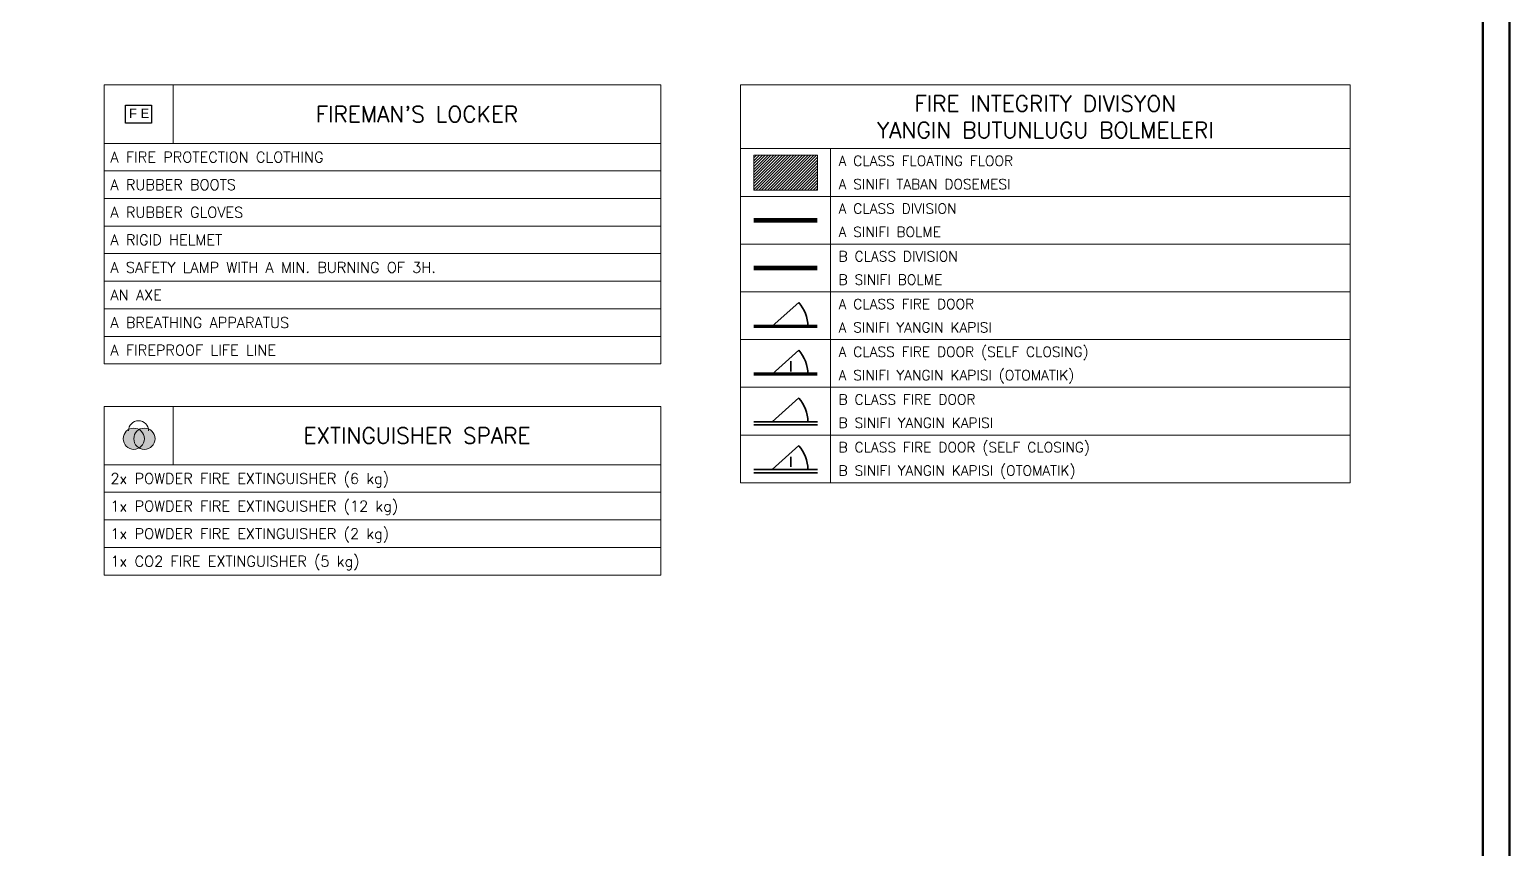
# Model space of a CAD drawing. Header units: millimetres. Extents: x -8500 to 134500, y -68500 to 34500.
# Drawn here: x 106595 to 134500, y -34154 to -18716 of the extents above; entities that cross this region are included whole.
import ezdxf
from ezdxf.enums import TextEntityAlignment as Align

# ---------------------------------------------------------------- set-up
doc = ezdxf.new("R2010")
doc.units = ezdxf.units.MM
for name, color, linetype, lineweight in [('BORDER', 1, 'Continuous', 50), ('FIRE-A', 1, 'Continuous', 70), ('FIRE-A-FLOOR', 1, 'Continuous', 13), ('FIRE-B', 2, 'Continuous', 70), ('FIRE-DOOR-A', 1, 'Continuous', 35), ('FIRE-DOOR-B', 2, 'Continuous', 35), ('LEGEND', 7, 'Continuous', 18), ('SYM-FF', 1, 'Continuous', 18)]:
    doc.layers.add(name, color=color, linetype=linetype, lineweight=lineweight)
for name, color, linetype in [('dotted', 140, 'Continuous'), ('HATCH', 1, 'Continuous'), ('VENT', 210, 'Continuous')]:
    doc.layers.add(name, color=color, linetype=linetype)
doc.styles.add('ARIAL', font='arial.ttf')
doc.styles.add('ROMANS', font='romans.shx')

# ---------------------------------------------------------------- blocks, each defined once
blk = doc.blocks.new('fs')
at = {"layer": 'dotted', "color": 6}
for p, q in [((1941.965, -4109.374), (1943.141, -4109.374)), ((1941.965, -4110.175), (1941.965, -4109.374)), ((1943.141, -4109.374), (1943.141, -4110.175)), ((1943.141, -4110.175), (1941.965, -4110.175))]:
    blk.add_line(p, q, dxfattribs=at)
at = {"layer": 'HATCH', "style": 'ARIAL'}
blk.add_text('F E', height=0.4243, dxfattribs=at).set_placement((1942.115, -4109.948))
blk = doc.blocks.new("FPR-SAF. LOCKER WITH FIREMAN'S OUTFIT")
at = {"layer": 'VENT', "color": 2, "xscale": 0.45989954711139, "yscale": 0.45989954711139}
blk.add_blockref('fs', (-893.379, 1890.083), dxfattribs=at)
blk = doc.blocks.new('EXT_SPARE')
at = {"true_color": 0xe1232d}
h = blk.add_hatch(color=7, dxfattribs=at)
h.dxf.hatch_style = 1
h.paths.add_polyline_path([(110, -60), (108, -34), (103, -8), (95, 17), (83, 40), (69, 62), (51, 81), (32, 99), (10, 113), (-13, 125), (-38, 133), (-64, 138), (-90, 140), (-116, 138), (-142, 133), (-167, 125), (-190, 113), (-212, 99), (-231, 81), (-249, 62), (-263, 40), (-275, 17), (-283, -8), (-288, -34), (-290, -60), (-288, -86), (-283, -112), (-275, -137), (-263, -160), (-249, -182), (-231, -201), (-212, -219), (-190, -233), (-167, -245), (-142, -253), (-116, -258), (-90, -260), (-64, -258), (-38, -253), (-13, -245), (10, -233), (32, -219), (51, -201), (69, -182), (83, -160), (95, -137), (103, -112), (108, -86)])
at = {"true_color": 0x1e1e1e}
h = blk.add_hatch(color=7, dxfattribs=at)
h.dxf.hatch_style = 1
h.paths.add_polyline_path([(310, -60), (308, -34), (303, -8), (295, 17), (283, 40), (269, 62), (251, 81), (232, 99), (210, 113), (187, 125), (162, 133), (136, 138), (110, 140), (84, 138), (58, 133), (33, 125), (10, 113), (-12, 99), (-31, 81), (-49, 62), (-63, 40), (-75, 17), (-83, -8), (-88, -34), (-90, -60), (-88, -86), (-83, -112), (-75, -137), (-63, -160), (-49, -182), (-31, -201), (-12, -219), (10, -233), (33, -245), (58, -253), (84, -258), (110, -260), (136, -258), (162, -253), (187, -245), (210, -233), (232, -219), (251, -201), (269, -182), (283, -160), (295, -137), (303, -112), (308, -86)])
for centre in [(-90, -60), (110, -60)]:
    blk.add_circle(centre, 200)
blk.add_arc((0, 90), 190, 0, 180)

msp = doc.modelspace()

# ---------------------------------------------------------------- hatches: boundary and pattern name
at = {"layer": 'FIRE-A-FLOOR'}
h = msp.add_hatch(dxfattribs=at)
h.set_pattern_fill('ANSI31', scale=12)
h.paths.add_polyline_path([(120250, -21740), (121450, -21740), (121450, -21080), (120250, -21080)])

# ---------------------------------------------------------------- linework, layer by layer
at = {"layer": 'BORDER'}
for points in [[(-8500, -68500), (134500, -68500), (134500, 34500), (-8500, 34500)], [(-8000, -68000), (134000, -68000), (134000, 34000), (-8000, 34000)]]:
    msp.add_lwpolyline(points, close=True, dxfattribs=at)
at = {"layer": 'FIRE-A', "const_width": 90}
msp.add_lwpolyline([(120250, -22310), (121450, -22310)], dxfattribs=at)
at = {"layer": 'FIRE-B', "const_width": 90}
msp.add_lwpolyline([(120250, -23210), (121450, -23210)], dxfattribs=at)
at = {"layer": 'FIRE-DOOR-A'}
for p, q in [((120600, -24310), (121100, -23860)), ((120600, -25210), (121100, -24760)), ((120950, -24970), (120950, -25160))]:
    msp.add_line(p, q, dxfattribs=at)
at = {"layer": 'FIRE-DOOR-A', "const_width": 60}
for points in [[(120250, -24310), (121450, -24310)], [(120250, -25210), (121450, -25210)]]:
    msp.add_lwpolyline(points, dxfattribs=at)
at = {"layer": 'FIRE-DOOR-A'}
for centre in [(120600, -24310), (120600, -25210)]:
    msp.add_arc(centre, 670, 0, 42, dxfattribs=at)
at = {"layer": 'FIRE-DOOR-B'}
for p, q in [((120600, -26110), (121100, -25660)), ((120250, -26170), (121450, -26170)), ((120600, -27010), (121100, -26560)), ((120950, -26770), (120950, -26960)), ((120250, -27070), (121450, -27070))]:
    msp.add_line(p, q, dxfattribs=at)
for points in [[(120250, -26110), (121450, -26110)], [(120250, -27010), (121450, -27010)]]:
    msp.add_lwpolyline(points, dxfattribs=at)
for centre in [(120600, -26110), (120600, -27010)]:
    msp.add_arc(centre, 670, 0, 42, dxfattribs=at)
at = {"layer": 'LEGEND'}
for p, q in [((109300, -19760), (109300, -20860)), ((108000, -20860), (118500, -20860)), ((120000, -20960), (131500, -20960)), ((121700, -20960), (121700, -27260)), ((108000, -21380), (118500, -21380)), ((108000, -21900), (118500, -21900)), ((120000, -21860), (131500, -21860)), ((108000, -22420), (118500, -22420)), ((120000, -22760), (131500, -22760)), ((108000, -22940), (118500, -22940)), ((108000, -23460), (118500, -23460)), ((120000, -23660), (131500, -23660)), ((108000, -23980), (118500, -23980)), ((108000, -24500), (118500, -24500)), ((120000, -24560), (131500, -24560)), ((108000, -25020), (118500, -25020)), ((120000, -25460), (131500, -25460)), ((109300, -25820), (109300, -26920)), ((120000, -26360), (131500, -26360)), ((108000, -26920), (118500, -26920)), ((120000, -27260), (131500, -27260)), ((108000, -27440), (118500, -27440)), ((108000, -27960), (118500, -27960)), ((108000, -28480), (118500, -28480)), ((108000, -29000), (118500, -29000))]:
    msp.add_line(p, q, dxfattribs=at)
for points in [[(108000, -25020), (118500, -25020), (118500, -19760), (108000, -19760)], [(120000, -27260), (131500, -27260), (131500, -19760), (120000, -19760)], [(120250, -21740), (121450, -21740), (121450, -21080), (120250, -21080)], [(108000, -29000), (118500, -29000), (118500, -25820), (108000, -25820)]]:
    msp.add_lwpolyline(points, close=True, dxfattribs=at)

# ---------------------------------------------------------------- block references
at = {"layer": 'SYM-FF', "xscale": 906.54, "yscale": 906.54}
msp.add_blockref("FPR-SAF. LOCKER WITH FIREMAN'S OUTFIT", (108650, -20310), dxfattribs=at)
at = {"layer": 'SYM-FF'}
msp.add_blockref('EXT_SPARE', (108650, -26370), dxfattribs=at)

# ---------------------------------------------------------------- texts
at = {"layer": 'LEGEND', "style": 'ROMANS'}
for s, p in [('FIRE INTEGRITY DIVISYON', (125750, -20110)), ("FIREMAN'S LOCKER", (113900, -20310)), ('YANGIN BUTUNLUGU BOLMELERI', (125750, -20610)), ('EXTINGUISHER SPARE', (113900, -26370))]:
    msp.add_text(s, height=300, dxfattribs=at).set_placement(p, align=Align.MIDDLE_CENTER)
for s, height, p in [('A FIRE PROTECTION CLOTHING', 200, (108120, -21120)), ('A CLASS FLOATING FLOOR', 190, (121850, -21190)), ('A RUBBER BOOTS', 200, (108120, -21640)), ('A SINIFI TABAN DOSEMESI', 190, (121850, -21630)), ('A CLASS DIVISION', 190, (121850, -22090)), ('A RUBBER GLOVES', 200, (108120, -22160)), ('A RIGID HELMET', 200, (108120, -22680)), ('A SINIFI BOLME', 190, (121850, -22530)), ('A SAFETY LAMP WITH A MIN. BURNING OF 3H.', 200, (108120, -23200)), ('B CLASS DIVISION', 190, (121850, -22990)), ('B SINIFI BOLME', 190, (121850, -23430)), ('AN AXE', 200, (108120, -23720)), ('A CLASS FIRE DOOR', 190, (121850, -23890)), ('A BREATHING APPARATUS', 200, (108120, -24240)), ('A SINIFI YANGIN KAPISI', 190, (121850, -24330)), ('A FIREPROOF LIFE LINE', 200, (108120, -24760)), ('A CLASS FIRE DOOR (SELF CLOSING)', 190, (121850, -24790)), ('A SINIFI YANGIN KAPISI (OTOMATIK)', 190, (121850, -25230)), ('B CLASS FIRE DOOR', 190, (121850, -25690)), ('B SINIFI YANGIN KAPISI', 190, (121850, -26130)), ('B CLASS FIRE DOOR (SELF CLOSING)', 190, (121850, -26590)), ('2x POWDER FIRE EXTINGUISHER (6 kg)', 200, (108120, -27180)), ('B SINIFI YANGIN KAPISI (OTOMATIK)', 190, (121850, -27030)), ('1x POWDER FIRE EXTINGUISHER (12 kg)', 200, (108120, -27700)), ('1x POWDER FIRE EXTINGUISHER (2 kg)', 200, (108120, -28220)), ('1x CO2 FIRE EXTINGUISHER (5 kg)', 200, (108120, -28740))]:
    msp.add_text(s, height=height, dxfattribs=at).set_placement(p, align=Align.MIDDLE_LEFT)

doc.saveas('drawing.dxf')
